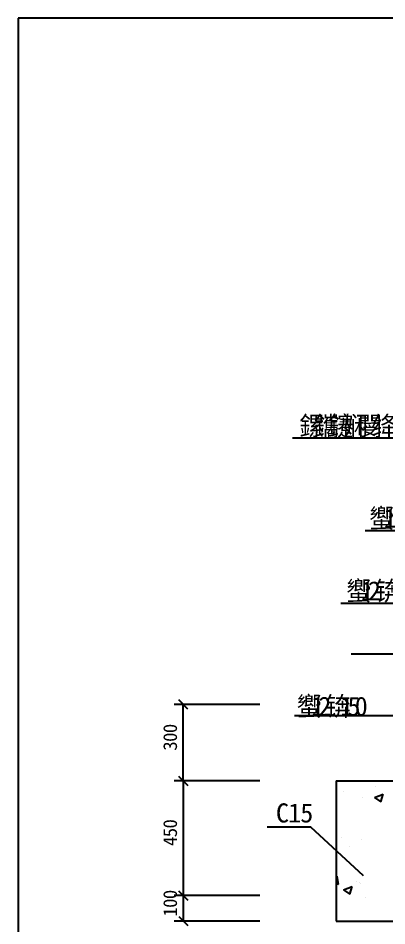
# Model space of a CAD drawing. Header units: metres. Extents: x 0 to 420, y 0 to 297.
# Drawn here: x 0 to 80.4, y 99 to 297 of the extents above; entities that cross this region are included whole.
import ezdxf

# ---------------------------------------------------------------- set-up
doc = ezdxf.new("R2010")
doc.units = ezdxf.units.M

msp = doc.modelspace()

# ---------------------------------------------------------------- linework, layer by layer
for p, q in [((420, 297), (0, 297)), ((0, 297), (0, 0)), ((59.79, 205.44), (114.3, 205.44)), ((75.65, 185.27), (122.08, 185.27)), ((70.33, 169.44), (102.29, 169.44)), ((96.99, 158.3), (72.58, 158.3)), ((52.66, 147.3), (33.99, 147.3)), ((36.99, 146.3), (34.99, 148.3)), ((35.99, 130.63), (35.99, 147.3)), ((60.22, 144.93), (123.21, 144.93)), ((34.99, 131.63), (36.99, 129.63)), ((36.99, 129.63), (34.99, 131.63)), ((52.66, 130.63), (33.99, 130.63)), ((52.66, 130.63), (33.99, 130.63)), ((35.99, 130.63), (35.99, 105.63)), ((69.33, 130.63), (108.22, 130.63)), ((69.33, 130.63), (69.33, 100.08)), ((77.87, 129.34), (77.87, 129.34)), ((70.92, 128.42), (70.92, 128.42)), ((75.09, 127.01), (75.09, 127.01)), ((77.65, 127.01), (79.59, 127.75)), ((77.65, 127.01), (79.03, 126.07)), ((79.03, 126.07), (79.59, 127.75)), ((63.82, 120.57), (54.27, 120.57)), ((75.25, 109.92), (63.82, 120.57)), ((70.57, 118.38), (70.57, 118.38)), ((74.75, 117.77), (74.75, 117.77)), ((72.24, 116.29), (72.24, 116.29)), ((69.33, 109.67), (69.52, 109.9)), ((69.84, 108.16), (69.52, 109.9)), ((69.33, 108.21), (69.84, 108.16)), ((70.89, 106.86), (72.83, 107.61)), ((72.27, 105.93), (72.83, 107.61)), ((73.78, 108.81), (73.78, 108.81)), ((74.41, 108.52), (74.41, 108.52)), ((74.72, 108.32), (74.72, 108.32)), ((52.66, 105.63), (33.99, 105.63)), ((52.66, 105.63), (33.99, 105.63)), ((36.99, 104.63), (34.99, 106.63)), ((34.99, 106.63), (36.99, 104.63)), ((35.99, 105.63), (35.99, 100.08)), ((70.89, 106.86), (72.27, 105.93)), ((75.69, 105.27), (75.69, 105.27)), ((34.99, 101.08), (36.99, 99.08)), ((52.66, 100.08), (33.99, 100.08)), ((69.33, 100.08), (102.66, 100.08))]:
    msp.add_line(p, q)

# ---------------------------------------------------------------- texts
for s, p in [('鏍', (61.29, 205.98)), ('鑴', (64.46, 205.98)), ('鑳', (67.63, 205.98)), ('娴', (70.8, 205.98)), ('閿', (73.97, 205.98)), ('绛', (77.14, 205.98)), ('蠁', (76.49, 185.86)), ('1', (79.66, 185.86)), ('蠁', (71.49, 170.02)), ('锛', (77.83, 170.02)), ('1', (74.66, 170.02)), ('2', (76.25, 170.02)), ('蠁', (60.69, 144.85)), ('1', (63.86, 144.85)), ('2', (65.44, 144.85)), ('锛', (67.03, 144.85)), ('1', (70.2, 144.85)), ('5', (71.78, 144.85)), ('0', (73.37, 144.85)), ('C', (56.19, 121.58)), ('1', (58.84, 121.58)), ('5', (61.49, 121.58))]:
    msp.add_text(s, height=4.17).set_placement(p)
for s, p in [('0', (34.62, 141.07)), ('0', (34.62, 139.16)), ('3', (34.62, 137.25)), ('0', (34.62, 120.27)), ('5', (34.62, 118.36)), ('4', (34.62, 116.45)), ('0', (34.62, 104.87)), ('0', (34.62, 102.96)), ('1', (34.62, 101.05))]:
    msp.add_text(s, height=3, rotation=90).set_placement(p)

doc.saveas('drawing.dxf')
